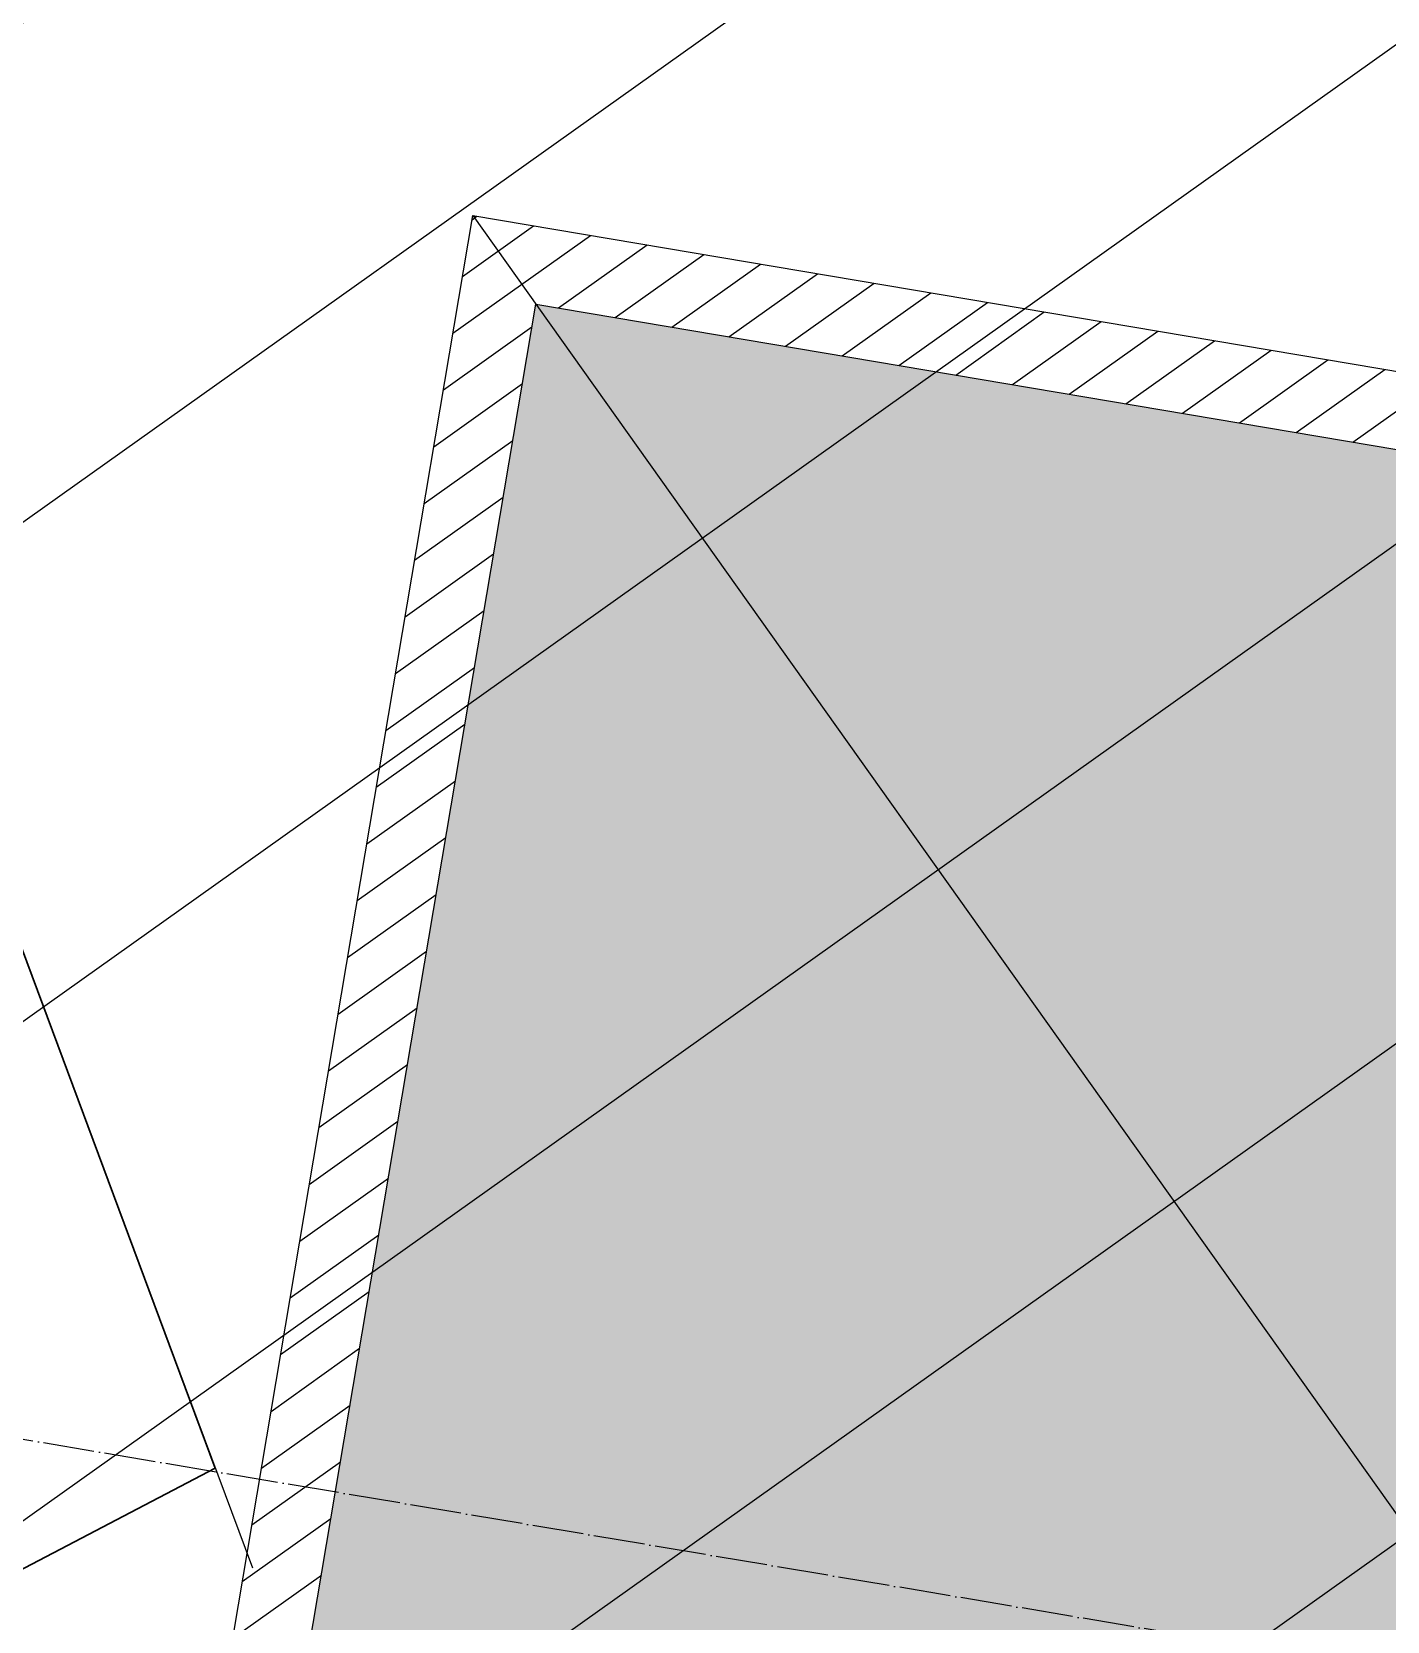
# Model space of a CAD drawing. Extents: x 12199666 to 24617114, y 1197707 to 2548648.
# Drawn here: x 12288350 to 12288879, y 1257432 to 1258053 of the extents above; entities that cross this region are included whole.
import ezdxf

# ---------------------------------------------------------------- set-up
doc = ezdxf.new("R2010")
doc.units = 0
doc.header["$LTSCALE"] = 10
doc.header["$MEASUREMENT"] = 0
doc.linetypes.add('TX-COLS-T1-F10~F19$0$HIDDEN', pattern=[0.375, 0.25, -0.125])
doc.linetypes.add('TX-GRID-T1$0$TX-GRID-T1$0$DOTE', pattern=[2.4200000000000004, 2, -0.2, 0.02, -0.2])
doc.layers.add('TX-COLS-T1-F10~F19$0$0-COLS-定位用', color=21, linetype='Continuous', plot=False)
for name, color, linetype in [('TX-COLS-T1-F10~F19$0$0S-COLS', 90, 'TX-COLS-T1-F10~F19$0$HIDDEN'), ('TX-COLS-T1-F10~F19$0$0S-COLS-HATCH', 8, 'Continuous'), ('TX-COLS-T1-F10~F19$0$0S-SCOLS-LINE', 2, 'Continuous'), ('TX-GRID-T1$0$TX-GRID-T1$0$DOTE', 1, 'Continuous'), ('TX-PLAN-T1-DI$0$A-DIMS-100', 1, 'Continuous'), ('TX-PLAN-T1-F11$0$A-FIRE', 1, 'Continuous'), ('TX-PLAN-T1-F11$0$F-concrete', 7, 'Continuous')]:
    doc.layers.add(name, color=color, linetype=linetype)
doc.layers.add('TX-PLAN-T1-F11$0$_EDO-ALUMINIUM-SECTION', color=90, linetype='Continuous', lineweight=30)
doc.layers.add('TX-PLAN-T1-F11$0$板边线', color=36, linetype='Continuous', lineweight=30)
doc.layers.add('TX-PLAN-T1-F11$0$bangong', color=5, linetype='Continuous', true_color=0x0000ff)
doc.styles.add('TX-PLAN-T1-DI$0$XD2008', font='xd-hzs.shx', dxfattribs={"width": 0.7, "bigfont": 'xd-hztxt.shx'})
doc.dimstyles.new('TX-PLAN-T1-DI$0$XD100', dxfattribs={"dimscale": 100, "dimtxt": 3.5, "dimasz": 1.5, "dimexe": 1, "dimexo": 2, "dimgap": 0.5, "dimtad": 1, "dimdec": 0, "dimdsep": 46, "dimtxsty": 'TX-PLAN-T1-DI$0$XD2008', "dimcen": 2.5, "dimclrt": 4, "dimaunit": 1, "dimadec": 0, "dimazin": 0, "dimtfac": 1, "dimtdec": 0, "dimtix": 1, "dimtmove": 2, "dimatfit": 3, "dimfxl": 0, "dimtolj": 1, "dimtzin": 0, "dimarcsym": 0})

# ---------------------------------------------------------------- blocks, each defined once
blk = doc.blocks.new('TX-GRID-T1')
at = {"layer": 'TX-GRID-T1$0$TX-GRID-T1$0$DOTE', "linetype": 'TX-GRID-T1$0$TX-GRID-T1$0$DOTE'}
blk.add_line((12328177.44153205, 1250783.433796658), (12286269.69213692, 1257853.832698772), dxfattribs=at)
blk = doc.blocks.new('TX-PLAN-T1-F11$0$TY001')
at = {"layer": 'TX-PLAN-T1-F11$0$F-concrete'}
blk.add_line((1584.681085966993, 453.1325564104918), (460.0439042765647, -196.5958346435655), dxfattribs=at)
blk.add_line((1584.681085966993, 453.1325564104918), (460.0439042765647, -196.5958346435655), dxfattribs=at)
blk = doc.blocks.new('TX-PLAN-T1-F11$0$jiao3')
at = {"layer": 'TX-PLAN-T1-F11$0$F-concrete'}
blk.add_line((-174.8467816868651, -509.3481957586482), (432.2513647324668, -48.53804533206858), dxfattribs=at)
blk = doc.blocks.new('TX-PLAN-T1-F11$0$A$C21521A5F')
at = {"rotation": 90}
blk.add_blockref('TX-PLAN-T1-F11$0$TY001', (388.7170751225203, 21260.21975712478, 0.0004146164392175001), dxfattribs=at)
at = {"color": 3, "rotation": 90}
blk.add_blockref('TX-PLAN-T1-F11$0$jiao3', (-5561.282924879109, -10189.78024287545, 0.0004146164392174988), dxfattribs=at)
blk = doc.blocks.new('TX-PLAN-T1-F11$0$标准层幕墙0118')
at = {"color": 3}
for p, rotation in [((-5561.283235622803, 27660.21975712452, -0.0004146164392191662), 180), ((4239.780242875684, -661.2834627595585, -0.0004146164392191649), 270)]:
    blk.add_blockref('TX-PLAN-T1-F11$0$A$C21521A5F', p, dxfattribs=dict(at, rotation=rotation))
blk = doc.blocks.new('TX-PLAN-T1-DI$0$_ArchTick')
at = {"color": 0, "linetype": 'ByBlock', "const_width": 0.4}
blk.add_lwpolyline([(-0.5, -0.5), (0.5, 0.5)], dxfattribs=at)
blk = doc.blocks.new('*D253')
at = {"layer": 'TX-PLAN-T1-DI$0$A-DIMS-100', "color": 0, "lineweight": -2, "transparency": 16777216}
blk.add_arc((12293871.83249131, 1256613.614070044), 8297.615230683194, 170.4461516975116, 260.4236160372312, dxfattribs=at)
at = {"layer": 'TX-PLAN-T1-DI$0$A-DIMS-100', "color": 0, "lineweight": -2, "transparency": 16777216, "xscale": 100, "yscale": 100, "zscale": 100}
for p, rotation in [((12285689.30477517, 1257990.806391768), 80.44615169751161), ((12292491.42191236, 1248431.628666122), 350.4236160372312)]:
    blk.add_blockref('TX-PLAN-T1-DI$0$_ArchTick', p, dxfattribs=dict(at, rotation=rotation))
at = {"layer": 'TX-PLAN-T1-DI$0$A-DIMS-100', "color": 4, "transparency": 16777216, "insert": (12287294.46777124, 1251933.294636303), "char_height": 350, "attachment_point": 5, "rotation": 305.4348838673861, "style": 'TX-PLAN-T1-DI$0$XD2008'}
blk.add_mtext('\\A1;1378x7', dxfattribs=at)
blk = doc.blocks.new('TX-COLS-T1-F10~F19$0$COLS-T1-1000x1000x30')
at = {"layer": 'TX-COLS-T1-F10~F19$0$0S-COLS-HATCH'}
h = blk.add_hatch(dxfattribs=at)
h.set_pattern_fill('ANSI31', color=256, scale=5)
h.set_pattern_definition([(45, (0, 0), (-11.22532015133644, 11.22532015133644), [])])
h.paths.add_polyline_path([(-470.0000000046566, 470), (469.9999999953434, 470), (469.9999999953434, -470), (-470.0000000046566, -470)], flags=16)
h.paths.add_polyline_path([(-500.0000000046566, 500), (499.9999999953434, 500), (499.9999999953434, -500), (-500.0000000046566, -500)])
h = blk.add_hatch(color=256, dxfattribs=at)
h.dxf.hatch_style = 1
h.paths.add_polyline_path([(-470.0000000046566, 470), (469.9999999953434, 470), (469.9999999953434, -470), (-470.0000000046566, -470)])
at = {"layer": 'TX-COLS-T1-F10~F19$0$0-COLS-定位用'}
blk.add_line((-500.0000000018626, 500), (499.9999999953434, -499.999999997206), dxfattribs=at)
at = {"layer": 'TX-COLS-T1-F10~F19$0$0S-SCOLS-LINE'}
for points in [[(-500.0000000046566, 500), (499.9999999953434, 500), (499.9999999953434, -500), (-500.0000000046566, -500)], [(-470.0000000046566, 470), (469.9999999953434, 470), (469.9999999953434, -470), (-470.0000000046566, -470)]]:
    blk.add_lwpolyline(points, close=True, dxfattribs=at)
blk = doc.blocks.new('TX-COLS-T1-F10~F19')
at = {"layer": 'TX-COLS-T1-F10~F19$0$0S-COLS', "rotation": 350.4236160359932}
blk.add_blockref('TX-COLS-T1-F10~F19$0$COLS-T1-1000x1000x30', (12288931.98432685, 1257404.668330339), dxfattribs=at)
blk = doc.blocks.new('TX-PLAN-T1-DI')
at = {"layer": 'TX-PLAN-T1-DI$0$A-DIMS-100'}
dim = blk.add_angular_dim_2l(base=(12286096.5795033, 1253716.053114891), line1=((12285186.64683023, 1258075.408202633), (12314606.37071225, 1253123.806540759)), line2=((12292940.17720477, 1251091.496178305), (12292408.42518521, 1247939.689513789)), text='1378x7', dimstyle='TX-PLAN-T1-DI$0$XD100', override={"dimasz": 1, "dimblk1": 'TX-PLAN-T1-DI$0$_ArchTick', "dimblk2": 'TX-PLAN-T1-DI$0$_ArchTick', "dimsah": 1}, dxfattribs=at)
dim.commit()
dim.dimension.update_dxf_attribs({"geometry": '*D253', "text_midpoint": (12287294.46777124, 1251933.294636303)})
blk = doc.blocks.new('TX-PLAN-T1-F11')
at = {"layer": 'TX-PLAN-T1-F11$0$bangong'}
h = blk.add_hatch(dxfattribs=at)
h.set_pattern_fill('ANSI31', color=256, scale=100)
h.set_pattern_definition([(35.42361568638237, (12267498.76065116, 1237188.209494983), (-92.0142139200649, 129.363622926511), [])])
h.paths.add_polyline_path([(12311684.18336611, 1287370.210507017), (12310206.36976081, 1278610.927855134), (12302958.7966133, 1279833.690537009), (12302775.84162168, 1278749.276510726), (12300113.46885065, 1279198.456067521), (12299082.01873722, 1273084.854827092), (12299673.66233511, 1272985.036269651), (12298342.75916021, 1265096.519714597), (12297751.20815149, 1265196.322650944), (12297252.11954068, 1262238.129415706), (12297843.6397387, 1262138.331677556), (12297460.90569874, 1259869.79413769), (12299531.67664484, 1259520.426090187), (12299348.73406536, 1258436.086736571), (12307533.15646735, 1257055.260102745), (12306093.66360394, 1248523.111785988), (12305034.8156649, 1248138.598779066), (12304987.2896874, 1248120.884374847), (12304730.88532002, 1248810.1552251), (12304726.2279362, 1248813.755302423), (12304668.76189766, 1248792.335929501), (12303555.71862895, 1248388.142278736), (12303508.19265145, 1248370.427874517), (12303251.78828407, 1249059.69872477), (12303247.13090024, 1249063.298802093), (12303189.66486171, 1249041.879429172), (12302076.62159299, 1248637.685778406), (12302029.09561549, 1248619.971374187), (12301772.69124811, 1249309.242224441), (12301768.03386428, 1249312.842301764), (12301710.56782575, 1249291.422928842), (12300597.52455704, 1248887.229278077), (12300549.99857954, 1248869.514873858), (12300293.59421215, 1249558.785724111), (12300288.93682833, 1249562.385801434), (12300231.47078979, 1249540.966428512), (12299118.42752108, 1249136.772777747), (12299070.90154358, 1249119.058373528), (12298814.4971762, 1249808.329223781), (12298809.83979237, 1249811.929301104), (12298752.37375384, 1249790.509928182), (12297639.33048512, 1249386.316277418), (12297591.80450763, 1249368.601873198), (12297335.40014024, 1250057.872723451), (12297330.74275642, 1250061.472800774), (12297273.27671788, 1250040.053427853), (12296160.23344917, 1249635.859777088), (12296112.70747167, 1249618.145372869), (12295856.30310429, 1250307.416223122), (12295851.64572046, 1250311.016300445), (12295794.17968193, 1250289.596927523), (12294681.13641321, 1249885.403276758), (12294633.61043572, 1249867.688872539), (12294377.20606833, 1250556.959722792), (12294372.54868451, 1250560.559800115), (12294315.08264597, 1250539.140427193), (12293202.03937726, 1250134.946776428), (12293154.51339976, 1250117.232372209), (12292896.37247753, 1250811.171460559), (12292836.97187973, 1250784.745247274), (12291908.2772282, 1250382.531343024), (12291867.16237681, 1250364.240115792), (12291547.28495182, 1251083.257633011), (12291482.39475784, 1251070.585970619), (12290489.94021968, 1250886.969781256), (12290445.77444349, 1250878.345152928), (12290294.64825905, 1251652.245776173), (12290228.30317677, 1251656.873738757), (12289222.19786628, 1251737.079845253), (12289177.30695085, 1251740.211252583), (12289232.17744772, 1252526.818223604), (12289169.30588734, 1252548.50358447), (12288218.47681304, 1252887.037167406), (12288175.93617847, 1252901.710081621), (12288433.044248, 1253647.133946957), (12288377.95346105, 1253684.391069287), (12287547.54072607, 1254258.059618989), (12287510.26477772, 1254283.268817198), (12287951.9962696, 1254936.441525879), (12287908.46045644, 1254986.717971193), (12287255.35459211, 1255756.220177345), (12287225.89705826, 1255790.238609117), (12287822.05035732, 1256306.464815688), (12287791.11153031, 1256365.586334077), (12287330.16118586, 1257267.991576919), (12287309.29652999, 1257307.862194365), (12288006.71543675, 1257672.827836192), (12287983.76926086, 1257734.390134638), (12287579.57561009, 1258847.433403349), (12287561.86120587, 1258894.959380847), (12288251.13205613, 1259151.363748232), (12288254.73213345, 1259156.021132058), (12288233.31276053, 1259213.487170594), (12287829.11910976, 1260326.530439305), (12287811.40470554, 1260374.056416802), (12288500.6755558, 1260630.460784187), (12288504.27563312, 1260635.118168013), (12288482.8562602, 1260692.584206549), (12288078.66260943, 1261805.62747526), (12288060.94820521, 1261853.153452758), (12288750.21905547, 1262109.557820143), (12288753.81913279, 1262114.215203969), (12288732.39975987, 1262171.681242505), (12288328.2061091, 1263284.724511216), (12288310.49170488, 1263332.250488713), (12288999.76255514, 1263588.654856098), (12289003.36263246, 1263593.312239924), (12288981.94325954, 1263650.77827846), (12288577.74960877, 1264763.821547171), (12288560.03520455, 1264811.347524669), (12289249.30605481, 1265067.751892054), (12289252.90613213, 1265072.40927588), (12289231.48675921, 1265129.875314416), (12288827.29310844, 1266242.918583128), (12288809.57870422, 1266290.444560624), (12289498.84955448, 1266546.848928009), (12289502.4496318, 1266551.506311836), (12289481.03025888, 1266608.972350372), (12289076.83660812, 1267722.015619083), (12289059.12220389, 1267769.54159658), (12289748.39305415, 1268025.945963965), (12289751.99313147, 1268030.603347791), (12289730.57375855, 1268088.069386327), (12289326.38010778, 1269201.112655038), (12289308.66570356, 1269248.638632536), (12289997.93655382, 1269505.042999921), (12290001.53663114, 1269509.700383747), (12289980.11725822, 1269567.166422283), (12289575.92360746, 1270680.209690994), (12289558.20920323, 1270727.735668491), (12290247.48005349, 1270984.140035876), (12290251.08013081, 1270988.797419702), (12290229.66075789, 1271046.263458238), (12289825.46710713, 1272159.306726949), (12289807.7527029, 1272206.832704447), (12290497.02355316, 1272463.237071831), (12290500.62363048, 1272467.894455658), (12290479.20425756, 1272525.360494193), (12290075.0106068, 1273638.403762905), (12290057.29620258, 1273685.929740402), (12290746.56705283, 1273942.334107787), (12290750.16713015, 1273946.991491613), (12290728.74775723, 1274004.457530149), (12290324.55410647, 1275117.500798861), (12290306.83970224, 1275165.026776358), (12290996.1105525, 1275421.431143743), (12290999.71062982, 1275426.088527569), (12290978.2912569, 1275483.554566104), (12290574.09760614, 1276596.597834816), (12290556.38320192, 1276644.123812313), (12291245.65405217, 1276900.528179698), (12291249.25412949, 1276905.185563524), (12291227.83475657, 1276962.65160206), (12290823.64110581, 1278075.694870772), (12290805.92670159, 1278123.220848269), (12291495.19755184, 1278379.625215654), (12291498.79762916, 1278384.28259948), (12291477.37825624, 1278441.748638015), (12291073.18460548, 1279554.791906727), (12291055.47020126, 1279602.317884224), (12291744.74105151, 1279858.722251609), (12291748.34112883, 1279863.379635435), (12291726.92175591, 1279920.845673971), (12291322.72810515, 1281033.888942682), (12291305.01370093, 1281081.41492018), (12291994.28455118, 1281337.819287565), (12291997.8846285, 1281342.47667139), (12291976.46525558, 1281399.942709927), (12291572.27160482, 1282512.985978638), (12291554.5572006, 1282560.511956135), (12292243.82805085, 1282816.91632352), (12292247.42812817, 1282821.573707346), (12292226.00875525, 1282879.039745882), (12291821.81510449, 1283992.083014593), (12291804.10070027, 1284039.608992091), (12292498.03978862, 1284297.749914323), (12292471.61357533, 1284357.150512126), (12292069.39967108, 1285285.845163663), (12292051.10844385, 1285326.960015052), (12292770.12596107, 1285646.837440036), (12292757.45429868, 1285711.727634011), (12292573.83810931, 1286704.182172203), (12292565.21348099, 1286748.347948364), (12293339.11410423, 1286899.474132803), (12293343.74206681, 1286965.819215085), (12293423.94817331, 1287971.924525595), (12293427.07958064, 1288016.815441009), (12294213.68655166, 1287961.944944136), (12294235.37191253, 1288024.816504517), (12294573.90549546, 1288975.645578815), (12294588.57840968, 1289018.186213379), (12295334.00227501, 1288761.078143854), (12295371.25939735, 1288816.168930813), (12295944.92794704, 1289646.581665778), (12295970.13714526, 1289683.857614139), (12296623.30985394, 1289242.126122254), (12296673.58629925, 1289285.661935416), (12297443.0885054, 1289938.767799751), (12297477.10693717, 1289968.225333601), (12297993.33314375, 1289372.072034538), (12298052.45466213, 1289403.010861539), (12298954.85990498, 1289863.961205998), (12298994.73052242, 1289884.825861866), (12299359.69616425, 1289187.406955099), (12299421.2584627, 1289210.353130996), (12300534.30173141, 1289614.546781761), (12300581.8277089, 1289632.261185981), (12300838.23207629, 1288942.990335727), (12300842.88946012, 1288939.390258404), (12300900.35549865, 1288960.809631326), (12302013.39876736, 1289365.003282091), (12302060.92474486, 1289382.71768631), (12302317.32911224, 1288693.446836057), (12302321.98649607, 1288689.846758734), (12302379.45253461, 1288711.266131656), (12303492.49580332, 1289115.459782421), (12303540.02178081, 1289133.17418664), (12303796.4261482, 1288443.903336386), (12303801.08353203, 1288440.303259063), (12303858.54957056, 1288461.722631985), (12304971.59283927, 1288865.91628275), (12305019.11881677, 1288883.63068697), (12305275.52318416, 1288194.359836716), (12305280.18056798, 1288190.759759393), (12305337.64660652, 1288212.179132315), (12306450.68987523, 1288616.37278308), (12306498.21585273, 1288634.0871873), (12306754.62022011, 1287944.816337046), (12306759.27760394, 1287941.216259723), (12306816.74364247, 1287962.635632645), (12307929.78691119, 1288366.82928341), (12307977.31288868, 1288384.543687629), (12308233.71725607, 1287695.272837376), (12308238.37463989, 1287691.672760052), (12308295.84067843, 1287713.092132974), (12309408.88394714, 1288117.285783739), (12309456.40992464, 1288135.000187959), (12309712.81429202, 1287445.729337705), (12309717.47167585, 1287442.129260382), (12309774.93771438, 1287463.548633304), (12310887.9809831, 1287867.74228407), (12310935.50696059, 1287885.456688289), (12311191.91132798, 1287196.185838035), (12311196.5687118, 1287192.585760712), (12311254.03475034, 1287214.005133634)])
at = {"layer": 'TX-PLAN-T1-F11$0$板边线', "elevation": -0.0004146164392175855}
blk.add_lwpolyline([(12288223.75837276, 1256226.649996411), (12287746.39426876, 1257138.852991456), (12288421.69418236, 1257492.243563467), (12287982.69395534, 1258670.186053635), (12288685.81441441, 1258932.227743934), (12288232.23745501, 1260149.283089591), (12288935.35791409, 1260411.324779856), (12288481.78095462, 1261628.380125524), (12289184.90141375, 1261890.421815845), (12288731.32445435, 1263107.477161502), (12289434.44491342, 1263369.518851801), (12288980.86795397, 1264586.574197436), (12289683.98841309, 1264848.615887756)], dxfattribs=at)
blk.add_blockref('TX-COLS-T1-F10~F19', (0, 0))
at = {"layer": 'TX-PLAN-T1-F11$0$_EDO-ALUMINIUM-SECTION', "rotation": 350.4236156863823}
blk.add_blockref('TX-PLAN-T1-F11$0$标准层幕墙0118', (12293055.45042718, 1251790.443008234), dxfattribs=at)
at = {"layer": 'TX-PLAN-T1-F11$0$A-FIRE'}
blk.add_blockref('TX-PLAN-T1-DI', (-0.007735924795269966, 0.07494333432987332), dxfattribs=at)

msp = doc.modelspace()

# ---------------------------------------------------------------- block references
for name in ['TX-PLAN-T1-F11', 'TX-GRID-T1']:
    msp.add_blockref(name, (0, 0))

doc.saveas('drawing.dxf')
